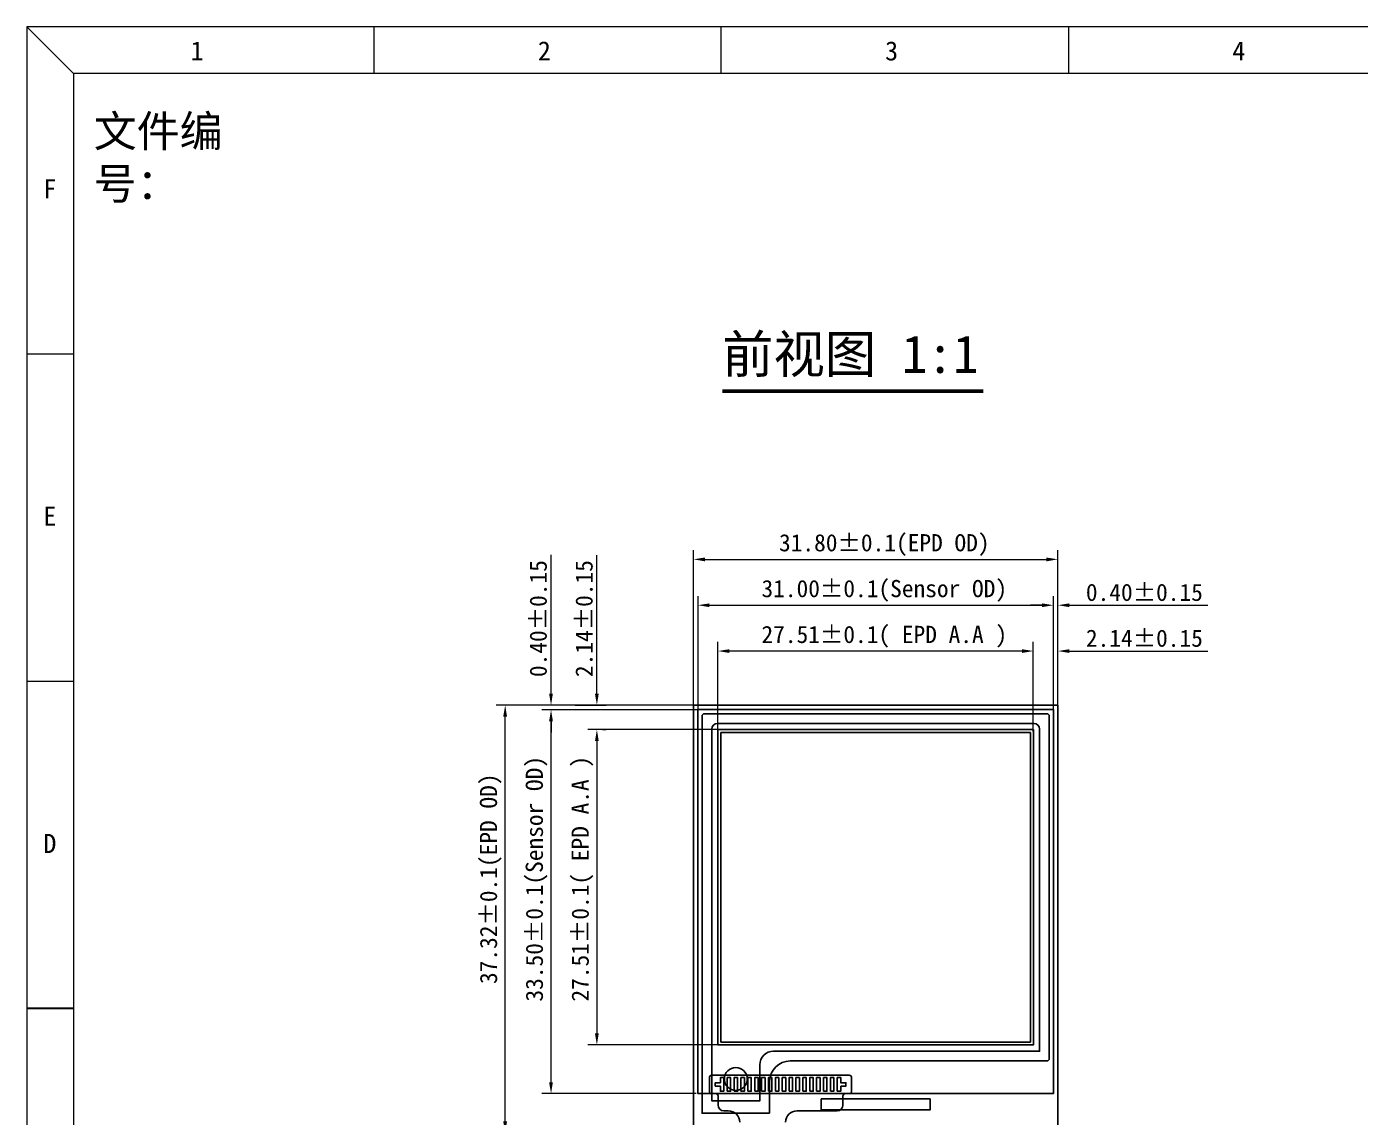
# Model space of a CAD drawing. Header units: millimetres. Extents: x 245 to 9917, y -4466 to 598.
# Drawn here: x 9673.7 to 9790.1, y -4390.1 to -4294.9 of the extents above; entities that cross this region are included whole.
import ezdxf
from ezdxf.enums import TextEntityAlignment as Align

# ---------------------------------------------------------------- set-up
doc = ezdxf.new("R2010")
doc.units = ezdxf.units.MM
doc.header["$LTSCALE"] = 0.2
doc.header["$PDMODE"] = 35
for name, color, linetype in [('DIM', 7, 'Continuous'), ('FILM', 40, 'Continuous'), ('FPC', 5, 'Continuous'), ('LCD', 240, 'Continuous'), ('SENSOR', 3, 'Continuous')]:
    doc.layers.add(name, color=color, linetype=linetype)
doc.layers.add('Sundenal', color=4, linetype='Continuous', lineweight=20)
doc.layers.add('文字', color=2, linetype='Continuous', lineweight=20)
doc.styles.add('宋体', font='')
doc.styles.get('宋体').set_extended_font_data('SimSun')
doc.dimstyles.new('Sundenal$0', dxfattribs={"dimtxt": 6, "dimasz": 3, "dimexe": 0.8, "dimexo": 0.8, "dimgap": 0.2, "dimtad": 1, "dimzin": 1, "dimdsep": 46, "dimtxsty": '宋体', "dimcen": 2.5, "dimadec": 0, "dimazin": 0, "dimtfac": 1, "dimtofl": 0, "dimtmove": 0, "dimatfit": 3, "dimfxl": 1, "dimtolj": 1, "dimlwd": 13, "dimlwe": 13, "dimarcsym": 0})

# ---------------------------------------------------------------- blocks, each defined once
blk = doc.blocks.new('*D13')
at = {"layer": 'Defpoints', "color": 0, "transparency": 16777216}
for p in [(9763.31, -4345.37), (9732.31, -4359.23), (9763.31, -4359.23)]:
    blk.add_point(p, dxfattribs=at)
at = {"layer": 'DIM', "color": 0, "lineweight": 13, "transparency": 16777216}
for p, q in [((9732.31, -4358.43), (9732.31, -4344.57)), ((9763.31, -4358.43), (9763.31, -4344.57))]:
    blk.add_line(p, q, dxfattribs=at)
at = {"layer": 'DIM', "color": 0, "lineweight": 18, "transparency": 16777216}
blk.add_line((9733.31, -4345.37), (9762.31, -4345.37), dxfattribs=at)
at = {"layer": 'DIM', "color": 0, "transparency": 16777216}
for points in [[(9733.31, -4345.21), (9733.31, -4345.54), (9732.31, -4345.37)], [(9762.31, -4345.21), (9762.31, -4345.54), (9763.31, -4345.37)]]:
    blk.add_solid(points, dxfattribs=at)
at = {"layer": 'DIM', "color": 0, "lineweight": 30, "transparency": 16777216, "insert": (9748.56, -4344.12), "char_height": 1.5, "attachment_point": 5, "style": '宋体'}
blk.add_mtext('\\A1;31.00±0.1(Sensor OD)', dxfattribs=at)
blk = doc.blocks.new('*D14')
at = {"layer": 'Defpoints', "color": 0, "transparency": 16777216}
for p in [(9763.71, -4341.37), (9731.91, -4357.06), (9763.71, -4357.48)]:
    blk.add_point(p, dxfattribs=at)
at = {"layer": 'DIM', "color": 0, "lineweight": 13, "transparency": 16777216}
for p, q in [((9731.91, -4356.26), (9731.91, -4340.57)), ((9763.71, -4356.68), (9763.71, -4340.57))]:
    blk.add_line(p, q, dxfattribs=at)
at = {"layer": 'DIM', "color": 0, "lineweight": 18, "transparency": 16777216}
blk.add_line((9732.91, -4341.37), (9762.71, -4341.37), dxfattribs=at)
at = {"layer": 'DIM', "color": 0, "transparency": 16777216}
for points in [[(9732.91, -4341.21), (9732.91, -4341.54), (9731.91, -4341.37)], [(9762.71, -4341.21), (9762.71, -4341.54), (9763.71, -4341.37)]]:
    blk.add_solid(points, dxfattribs=at)
at = {"layer": 'DIM', "color": 0, "lineweight": 30, "transparency": 16777216, "insert": (9748.56, -4340.12), "char_height": 1.5, "attachment_point": 5, "style": '宋体'}
blk.add_mtext('\\A1;31.80±0.1(EPD OD)', dxfattribs=at)
blk = doc.blocks.new('*D15')
at = {"layer": 'Defpoints', "color": 0, "transparency": 16777216}
for p in [(9734.05, -4349.37), (9734.05, -4357.17), (9761.56, -4357.18)]:
    blk.add_point(p, dxfattribs=at)
at = {"layer": 'DIM', "color": 0, "lineweight": 13, "transparency": 16777216}
for p, q in [((9734.05, -4356.37), (9734.05, -4348.57)), ((9761.56, -4356.38), (9761.56, -4348.57))]:
    blk.add_line(p, q, dxfattribs=at)
at = {"layer": 'DIM', "color": 0, "lineweight": 18, "transparency": 16777216}
blk.add_line((9760.56, -4349.37), (9735.05, -4349.37), dxfattribs=at)
at = {"layer": 'DIM', "color": 0, "transparency": 16777216}
for points in [[(9735.05, -4349.21), (9735.05, -4349.54), (9734.05, -4349.37)], [(9760.56, -4349.21), (9760.56, -4349.54), (9761.56, -4349.37)]]:
    blk.add_solid(points, dxfattribs=at)
at = {"layer": 'DIM', "color": 0, "lineweight": 30, "transparency": 16777216, "insert": (9748.56, -4348.12), "char_height": 1.5, "attachment_point": 5, "style": '宋体'}
blk.add_mtext('\\A1;27.51±0.1( EPD A.A )', dxfattribs=at)
blk = doc.blocks.new('*D16')
at = {"layer": 'Defpoints', "color": 0, "transparency": 16777216}
for p in [(9763.71, -4349.37), (9763.71, -4349.49), (9761.56, -4351.51)]:
    blk.add_point(p, dxfattribs=at)
at = {"layer": 'DIM', "color": 0, "lineweight": 13, "transparency": 16777216}
for p, q in [((9761.56, -4350.71), (9761.56, -4348.57)), ((9763.71, -4348.69), (9763.71, -4348.57))]:
    blk.add_line(p, q, dxfattribs=at)
at = {"layer": 'DIM', "color": 0, "lineweight": 18, "transparency": 16777216}
for p, q in [((9760.56, -4349.37), (9759.56, -4349.37)), ((9764.71, -4349.37), (9776.79, -4349.37))]:
    blk.add_line(p, q, dxfattribs=at)
at = {"layer": 'DIM', "color": 0, "transparency": 16777216}
for points in [[(9760.56, -4349.21), (9760.56, -4349.54), (9761.56, -4349.37)], [(9764.71, -4349.21), (9764.71, -4349.54), (9763.71, -4349.37)]]:
    blk.add_solid(points, dxfattribs=at)
at = {"layer": 'DIM', "color": 0, "lineweight": 30, "transparency": 16777216, "insert": (9771.25, -4348.26), "char_height": 1.5, "attachment_point": 5, "style": '宋体'}
blk.add_mtext('\\A1;2.14±0.15', dxfattribs=at)
blk = doc.blocks.new('*D17')
at = {"layer": 'Defpoints', "color": 0, "transparency": 16777216}
for p in [(9763.71, -4345.37), (9763.31, -4346.82), (9763.71, -4346.82)]:
    blk.add_point(p, dxfattribs=at)
at = {"layer": 'DIM', "color": 0, "lineweight": 18, "transparency": 16777216}
for p, q in [((9762.31, -4345.37), (9761.31, -4345.37)), ((9764.71, -4345.37), (9776.8, -4345.37))]:
    blk.add_line(p, q, dxfattribs=at)
at = {"layer": 'DIM', "color": 0, "lineweight": 13, "transparency": 16777216}
for p, q in [((9763.31, -4346.02), (9763.31, -4344.57)), ((9763.71, -4346.02), (9763.71, -4344.57))]:
    blk.add_line(p, q, dxfattribs=at)
at = {"layer": 'DIM', "color": 0, "transparency": 16777216}
for points in [[(9762.31, -4345.21), (9762.31, -4345.54), (9763.31, -4345.37)], [(9764.71, -4345.21), (9764.71, -4345.54), (9763.71, -4345.37)]]:
    blk.add_solid(points, dxfattribs=at)
at = {"layer": 'DIM', "color": 0, "lineweight": 30, "transparency": 16777216, "insert": (9771.25, -4344.26), "char_height": 1.5, "attachment_point": 5, "style": '宋体'}
blk.add_mtext('\\A1;0.40±0.15', dxfattribs=at)
blk = doc.blocks.new('*D18')
at = {"layer": 'Defpoints', "color": 0, "transparency": 16777216}
for p in [(9719.49, -4354.49), (9734.87, -4354.49), (9732.95, -4387.99)]:
    blk.add_point(p, dxfattribs=at)
at = {"layer": 'DIM', "color": 0, "lineweight": 13, "transparency": 16777216}
for p, q in [((9734.07, -4354.49), (9718.69, -4354.49)), ((9732.15, -4387.99), (9718.69, -4387.99))]:
    blk.add_line(p, q, dxfattribs=at)
at = {"layer": 'DIM', "color": 0, "lineweight": 18, "transparency": 16777216}
blk.add_line((9719.49, -4386.99), (9719.49, -4355.49), dxfattribs=at)
at = {"layer": 'DIM', "color": 0, "transparency": 16777216}
for points in [[(9719.32, -4355.49), (9719.65, -4355.49), (9719.49, -4354.49)], [(9719.32, -4386.99), (9719.65, -4386.99), (9719.49, -4387.99)]]:
    blk.add_solid(points, dxfattribs=at)
at = {"layer": 'DIM', "color": 0, "lineweight": 30, "transparency": 16777216, "insert": (9718.23, -4369.24), "char_height": 1.5, "attachment_point": 5, "rotation": 90, "style": '宋体'}
blk.add_mtext('\\A1;33.50±0.1(Sensor OD)', dxfattribs=at)
blk = doc.blocks.new('*D19')
at = {"layer": 'Defpoints', "color": 0, "transparency": 16777216}
for p in [(9715.49, -4354.09), (9733.13, -4354.09), (9733.91, -4391.41)]:
    blk.add_point(p, dxfattribs=at)
at = {"layer": 'DIM', "color": 0, "lineweight": 13, "transparency": 16777216}
for p, q in [((9732.33, -4354.09), (9714.69, -4354.09)), ((9733.11, -4391.41), (9714.69, -4391.41))]:
    blk.add_line(p, q, dxfattribs=at)
at = {"layer": 'DIM', "color": 0, "lineweight": 18, "transparency": 16777216}
blk.add_line((9715.49, -4390.41), (9715.49, -4355.09), dxfattribs=at)
at = {"layer": 'DIM', "color": 0, "transparency": 16777216}
for points in [[(9715.32, -4355.09), (9715.65, -4355.09), (9715.49, -4354.09)], [(9715.32, -4390.41), (9715.65, -4390.41), (9715.49, -4391.41)]]:
    blk.add_solid(points, dxfattribs=at)
at = {"layer": 'DIM', "color": 0, "lineweight": 30, "transparency": 16777216, "insert": (9714.23, -4369.24), "char_height": 1.5, "attachment_point": 5, "rotation": 90, "style": '宋体'}
blk.add_mtext('\\A1;37.32±0.1(EPD OD)', dxfattribs=at)
blk = doc.blocks.new('*D20')
at = {"layer": 'Defpoints', "color": 0, "transparency": 16777216}
for p in [(9735.18, -4356.23), (9723.49, -4383.74), (9734.99, -4383.74)]:
    blk.add_point(p, dxfattribs=at)
at = {"layer": 'DIM', "color": 0, "lineweight": 13, "transparency": 16777216}
for p, q in [((9734.38, -4356.23), (9722.69, -4356.23)), ((9734.19, -4383.74), (9722.69, -4383.74))]:
    blk.add_line(p, q, dxfattribs=at)
at = {"layer": 'DIM', "color": 0, "lineweight": 18, "transparency": 16777216}
blk.add_line((9723.49, -4357.23), (9723.49, -4382.74), dxfattribs=at)
at = {"layer": 'DIM', "color": 0, "transparency": 16777216}
for points in [[(9723.32, -4357.23), (9723.65, -4357.23), (9723.49, -4356.23)], [(9723.32, -4382.74), (9723.65, -4382.74), (9723.49, -4383.74)]]:
    blk.add_solid(points, dxfattribs=at)
at = {"layer": 'DIM', "color": 0, "lineweight": 30, "transparency": 16777216, "insert": (9722.23, -4369.24), "char_height": 1.5, "attachment_point": 5, "rotation": 90, "style": '宋体'}
blk.add_mtext('\\A1;27.51±0.1( EPD A.A )', dxfattribs=at)
blk = doc.blocks.new('*D21')
at = {"layer": 'Defpoints', "color": 0, "transparency": 16777216}
for p in [(9720.8, -4354.09), (9723.49, -4354.09), (9723.17, -4356.23)]:
    blk.add_point(p, dxfattribs=at)
at = {"layer": 'DIM', "color": 0, "lineweight": 18, "transparency": 16777216}
for p, q in [((9723.49, -4353.09), (9723.49, -4341)), ((9723.49, -4357.23), (9723.49, -4358.23))]:
    blk.add_line(p, q, dxfattribs=at)
at = {"layer": 'DIM', "color": 0, "lineweight": 13, "transparency": 16777216}
for p, q in [((9721.6, -4354.09), (9724.29, -4354.09)), ((9723.97, -4356.23), (9724.29, -4356.23))]:
    blk.add_line(p, q, dxfattribs=at)
at = {"layer": 'DIM', "color": 0, "transparency": 16777216}
for points in [[(9723.32, -4353.09), (9723.65, -4353.09), (9723.49, -4354.09)], [(9723.32, -4357.23), (9723.65, -4357.23), (9723.49, -4356.23)]]:
    blk.add_solid(points, dxfattribs=at)
at = {"layer": 'DIM', "color": 0, "lineweight": 30, "transparency": 16777216, "insert": (9722.38, -4346.54), "char_height": 1.5, "attachment_point": 5, "rotation": 90, "style": '宋体'}
blk.add_mtext('\\A1;2.14±0.15', dxfattribs=at)
blk = doc.blocks.new('*D22')
at = {"layer": 'Defpoints', "color": 0, "transparency": 16777216}
for p in [(9719.49, -4354.09), (9720.93, -4354.09), (9720.93, -4354.49)]:
    blk.add_point(p, dxfattribs=at)
at = {"layer": 'DIM', "color": 0, "lineweight": 18, "transparency": 16777216}
for p, q in [((9719.49, -4353.09), (9719.49, -4340.99)), ((9719.49, -4355.49), (9719.49, -4356.49))]:
    blk.add_line(p, q, dxfattribs=at)
at = {"layer": 'DIM', "color": 0, "lineweight": 13, "transparency": 16777216}
for p, q in [((9720.13, -4354.09), (9718.69, -4354.09)), ((9720.13, -4354.49), (9718.69, -4354.49))]:
    blk.add_line(p, q, dxfattribs=at)
at = {"layer": 'DIM', "color": 0, "transparency": 16777216}
for points in [[(9719.32, -4353.09), (9719.65, -4353.09), (9719.49, -4354.09)], [(9719.32, -4355.49), (9719.65, -4355.49), (9719.49, -4354.49)]]:
    blk.add_solid(points, dxfattribs=at)
at = {"layer": 'DIM', "color": 0, "lineweight": 30, "transparency": 16777216, "insert": (9718.38, -4346.54), "char_height": 1.5, "attachment_point": 5, "rotation": 90, "style": '宋体'}
blk.add_mtext('\\A1;0.40±0.15', dxfattribs=at)

msp = doc.modelspace()

# ---------------------------------------------------------------- linework, layer by layer
at = {"layer": 'DIM', "lineweight": 30, "ltscale": 0.2, "const_width": 0.3283}
msp.add_lwpolyline([(9734.4185, -4326.6854), (9757.1868, -4326.6854)], dxfattribs=at)
at = {"layer": 'FILM', "ltscale": 0.2}
msp.add_lwpolyline([(9734.3086, -4356.4851), (9761.3086, -4356.4851), (9761.3086, -4383.4851), (9734.3086, -4383.4851)], close=True, dxfattribs=at)
at = {"layer": 'FPC', "ltscale": 0.2}
msp.add_lwpolyline([(9735.951, -4390.4851, 0.41421356), (9734.951, -4389.4851), (9734.5586, -4389.4851, -0.41421356), (9734.0586, -4388.9851), (9734.0586, -4388.1851, 0.41421356), (9733.8586, -4387.9851), (9733.5086, -4387.9851, -0.41421356), (9733.3086, -4387.7851), (9733.3086, -4386.5851, -0.41421356), (9733.5086, -4386.3851), (9745.5086, -4386.3851, -0.41421356), (9745.7086, -4386.5851), (9745.7086, -4387.7851, -0.41421356), (9745.5086, -4387.9851), (9745.1586, -4387.9851, 0.41421356), (9744.9586, -4388.1851), (9744.9586, -4388.9851, -0.41421356), (9744.4586, -4389.4851), (9740.951, -4389.4851, 0.41421356), (9739.951, -4390.4851)], format="xyb", dxfattribs=at)
at = {"layer": 'FPC', "color": 0, "ltscale": 0.2}
for points in [[(9734.2586, -4387.3351), (9733.8086, -4387.3351), (9733.8086, -4387.0351), (9734.2586, -4387.0351), (9734.2586, -4386.5851), (9734.5586, -4386.5851), (9734.5586, -4387.7851), (9734.2586, -4387.7851)], [(9744.7586, -4387.3351), (9745.2086, -4387.3351), (9745.2086, -4387.0351), (9744.7586, -4387.0351), (9744.7586, -4386.5851), (9744.4586, -4386.5851), (9744.4586, -4387.7851), (9744.7586, -4387.7851)]]:
    msp.add_lwpolyline(points, close=True, dxfattribs=at)
at = {"layer": 'FPC', "color": 1, "ltscale": 0.2}
for points in [[(9734.8586, -4387.7851), (9734.8586, -4386.5851), (9735.1586, -4386.5851), (9735.1586, -4387.7851)], [(9735.4586, -4387.7851), (9735.4586, -4386.5851), (9735.7586, -4386.5851), (9735.7586, -4387.7851)], [(9736.0586, -4387.7851), (9736.0586, -4386.5851), (9736.3586, -4386.5851), (9736.3586, -4387.7851)], [(9736.6586, -4387.7851), (9736.6586, -4386.5851), (9736.9586, -4386.5851), (9736.9586, -4387.7851)], [(9737.2586, -4387.7851), (9737.2586, -4386.5851), (9737.5586, -4386.5851), (9737.5586, -4387.7851)], [(9737.8586, -4387.7851), (9737.8586, -4386.5851), (9738.1586, -4386.5851), (9738.1586, -4387.7851)], [(9738.4586, -4387.7851), (9738.4586, -4386.5851), (9738.7586, -4386.5851), (9738.7586, -4387.7851)], [(9739.0586, -4387.7851), (9739.0586, -4386.5851), (9739.3586, -4386.5851), (9739.3586, -4387.7851)], [(9739.6586, -4387.7851), (9739.6586, -4386.5851), (9739.9586, -4386.5851), (9739.9586, -4387.7851)], [(9740.2586, -4387.7851), (9740.2586, -4386.5851), (9740.5586, -4386.5851), (9740.5586, -4387.7851)], [(9740.8586, -4387.7851), (9740.8586, -4386.5851), (9741.1586, -4386.5851), (9741.1586, -4387.7851)], [(9741.4586, -4387.7851), (9741.4586, -4386.5851), (9741.7586, -4386.5851), (9741.7586, -4387.7851)], [(9742.0586, -4387.7851), (9742.0586, -4386.5851), (9742.3586, -4386.5851), (9742.3586, -4387.7851)], [(9742.6586, -4387.7851), (9742.6586, -4386.5851), (9742.9586, -4386.5851), (9742.9586, -4387.7851)], [(9743.2586, -4387.7851), (9743.2586, -4386.5851), (9743.5586, -4386.5851), (9743.5586, -4387.7851)], [(9743.8586, -4387.7851), (9743.8586, -4386.5851), (9744.1586, -4386.5851), (9744.1586, -4387.7851)]]:
    msp.add_lwpolyline(points, close=True, dxfattribs=at)
at = {"layer": 'LCD'}
for p, q in [((9731.9086, -4391.4051), (9731.9086, -4354.0851)), ((9731.9086, -4354.0851), (9763.7086, -4354.0851)), ((9763.7086, -4354.0851), (9763.7086, -4391.4051))]:
    msp.add_line(p, q, dxfattribs=at)
msp.add_lwpolyline([(9738.5586, -4389.7051), (9732.6586, -4389.7051), (9732.6586, -4355.0351, -0.41421356), (9732.8586, -4354.8351), (9762.7586, -4354.8351, -0.41421356), (9762.9586, -4355.0351), (9762.9586, -4384.9351, -0.41421356), (9762.7586, -4385.1351), (9740.3586, -4385.1351, 0.41421356), (9738.5586, -4386.9351)], format="xyb", close=True, dxfattribs=at)
msp.add_lwpolyline([(9745.5843, -4384.2851), (9738.9086, -4384.2851, 0.41421356), (9737.7086, -4385.4851), (9737.7086, -4388.6051), (9733.5086, -4388.6051), (9733.5086, -4356.1851, -0.41421356), (9734.0086, -4355.6851), (9761.6086, -4355.6851, -0.41421356), (9762.1086, -4356.1851), (9762.1086, -4384.2851), (9745.5843, -4384.2851)], format="xyb", dxfattribs=at)
for points in [[(9734.0526, -4383.7411), (9734.0526, -4356.2291), (9761.5646, -4356.2291), (9761.5646, -4383.7411), (9734.0526, -4383.7411)], [(9743.0586, -4388.4551), (9752.5586, -4388.4551), (9752.5586, -4389.4051), (9743.0586, -4389.4051)]]:
    msp.add_lwpolyline(points, close=True, dxfattribs=at)
msp.add_circle((9735.6086, -4386.7051), 1, dxfattribs=at)
at = {"layer": 'SENSOR', "color": 3}
msp.add_lwpolyline([(9732.3086, -4354.4851), (9763.3086, -4354.4851), (9763.3086, -4387.9851), (9732.3086, -4387.9851)], close=True, dxfattribs=at)
at = {"layer": 'Sundenal', "color": 4}
msp.add_line((9734.3332, -4298.9724), (9734.3332, -4294.8924), dxfattribs=at)
at = {"layer": 'Sundenal', "color": 4, "lineweight": 30}
msp.add_line((9677.8249, -4380.5728), (9673.7449, -4380.5728), dxfattribs=at)
at = {"layer": 'Sundenal', "color": 4}
for points in [[(9677.8249, -4298.9724), (9673.7449, -4294.8924)], [(9704.039, -4294.8924), (9704.039, -4298.9724)], [(9764.6273, -4294.8924), (9764.6273, -4298.9724)], [(9673.7449, -4323.4525), (9677.8249, -4323.4525)], [(9673.7449, -4352.0126), (9677.8249, -4352.0126)]]:
    msp.add_lwpolyline(points, dxfattribs=at)
msp.add_lwpolyline([(9673.7449, -4466.2531), (9916.5144, -4466.2531), (9916.5144, -4294.8924), (9673.7449, -4294.8924)], close=True, dxfattribs=at)
at = {"layer": 'Sundenal', "ltscale": 0.2}
msp.add_lwpolyline([(9912.4344, -4298.9724), (9677.8249, -4298.9724), (9677.8249, -4462.1731), (9912.4344, -4462.1731)], close=True, dxfattribs=at)

# ---------------------------------------------------------------- texts
at = {"layer": 'DIM', "lineweight": 30, "ltscale": 0.2, "insert": (9734.4165, -4321.8245), "char_height": 3.28289, "width": 22.770291, "attachment_point": 1, "style": '宋体'}
msp.add_mtext('前视图 1:1', dxfattribs=at)
at = {"layer": 'Sundenal', "color": 4, "style": '宋体'}
for s, p in [('1', (9688.6107, -4297.0033)), ('2', (9718.9049, -4297.0033)), ('3', (9749.199, -4297.0033)), ('4', (9779.4931, -4297.0033)), ('F', (9675.7687, -4309.0392)), ('E', (9675.7687, -4337.5993)), ('D', (9675.7687, -4366.1594))]:
    msp.add_text(s, height=1.6694, dxfattribs=at).set_placement(p, align=Align.MIDDLE_CENTER)
at = {"layer": '文字', "color": 0, "insert": (9679.5984, -4302.6358), "char_height": 2.74522, "width": 17.523758, "attachment_point": 1, "style": '宋体'}
msp.add_mtext('文件编号：', dxfattribs=at)

# ---------------------------------------------------------------- dimensions: what is measured, and where the dimension line sits
at = {"layer": 'DIM', "lineweight": 30}
for base, p1, p2, text, picture, middle in [((9763.7086, -4341.373), (9731.9086, -4357.0646), (9763.7086, -4357.4806), '<>(EPD OD)', '*D14', (9748.5586, -4341.373)), ((9763.3086, -4345.373), (9732.3086, -4359.2264), (9763.3086, -4359.2264), '<>(Sensor OD)', '*D13', (9748.5586, -4345.373)), ((9734.0526, -4349.373), (9761.5646, -4357.1832), (9734.0526, -4357.1692), '<>( EPD A.A )', '*D15', (9748.5586, -4349.373))]:
    dim = msp.add_linear_dim(base=base, p1=p1, p2=p2, text=text, dimstyle='Sundenal$0', override={"dimtxt": 1.5, "dimasz": 1, "dimgap": 0.3, "dimtol": 1, "dimtp": 0.1, "dimtm": 0.1, "dimlwd": 18}, dxfattribs=at)
    dim.commit()
    dim.dimension.update_dxf_attribs({"geometry": picture, "text_midpoint": middle, "dimtype": 160})
for base, p1, p2, picture, middle in [((9719.4871, -4354.0851), (9720.9295, -4354.4851), (9720.9295, -4354.0851), '*D22', (9718.3784, -4346.5393)), ((9723.4871, -4354.0851), (9723.1694, -4356.2291), (9720.7956, -4354.0851), '*D21', (9722.3784, -4346.5435))]:
    dim = msp.add_linear_dim(base=base, p1=p1, p2=p2, angle=90, dimstyle='Sundenal$0', override={"dimtxt": 1.5, "dimasz": 1, "dimgap": 0.3, "dimtol": 1, "dimtp": 0.15, "dimtm": 0.15, "dimlwd": 18}, dxfattribs=at)
    dim.commit()
    dim.dimension.update_dxf_attribs({"geometry": picture, "text_midpoint": middle})
for base, p1, p2, picture, middle in [((9763.7086, -4345.373), (9763.3086, -4346.8153), (9763.7086, -4346.8153), '*D17', (9771.2545, -4344.2643)), ((9763.7086, -4349.373), (9761.5646, -4351.5058), (9763.7086, -4349.4853), '*D16', (9771.2503, -4348.2643))]:
    dim = msp.add_linear_dim(base=base, p1=p1, p2=p2, dimstyle='Sundenal$0', override={"dimtxt": 1.5, "dimasz": 1, "dimgap": 0.3, "dimtol": 1, "dimtp": 0.15, "dimtm": 0.15, "dimlwd": 18}, dxfattribs=at)
    dim.commit()
    dim.dimension.update_dxf_attribs({"geometry": picture, "text_midpoint": middle})
for base, p1, p2, text, picture, middle in [((9715.4871, -4354.0851), (9733.9059, -4391.4051), (9733.1289, -4354.0851), '<>(EPD OD)', '*D19', (9715.4871, -4369.2351)), ((9719.4871, -4354.4851), (9732.9483, -4387.9851), (9734.8746, -4354.4851), '<>(Sensor OD)', '*D18', (9719.4871, -4369.2351)), ((9723.4871, -4383.7411), (9735.1842, -4356.2291), (9734.9881, -4383.7411), '<>( EPD A.A )', '*D20', (9723.4871, -4369.2351))]:
    dim = msp.add_linear_dim(base=base, p1=p1, p2=p2, angle=90, text=text, dimstyle='Sundenal$0', override={"dimtxt": 1.5, "dimasz": 1, "dimgap": 0.3, "dimtol": 1, "dimtp": 0.1, "dimtm": 0.1, "dimlwd": 18}, dxfattribs=at)
    dim.commit()
    dim.dimension.update_dxf_attribs({"geometry": picture, "text_midpoint": middle, "dimtype": 160})

doc.saveas('drawing.dxf')
